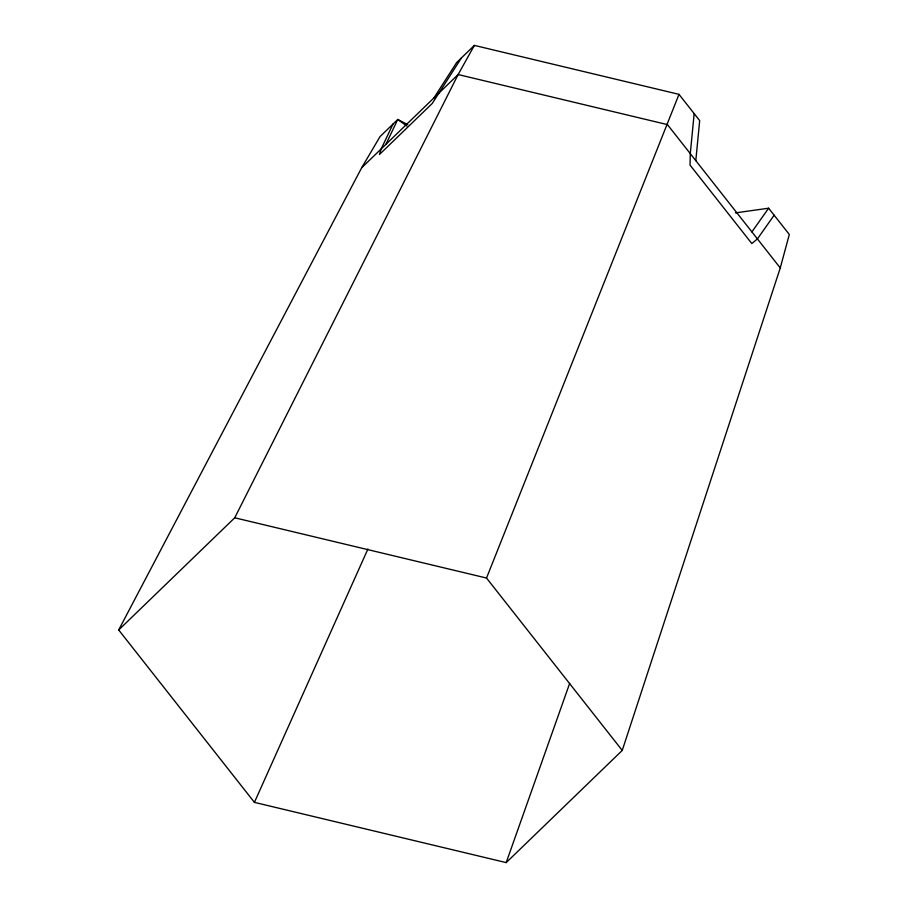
<?xml version="1.0" encoding="UTF-8"?>
<svg xmlns="http://www.w3.org/2000/svg" width="908" height="908" viewBox="0 0 908 908"><rect width="100%" height="100%" fill="white"/><g stroke="black" fill="none" stroke-linecap="round" stroke-linejoin="round"><path stroke-width="1.36" d="M694.166 113.625L690.284 153.645L690.046 165.097L751.824 243.56L757.408 238.917L774.138 215.207M695.8 160.648L699.682 120.628L679.002 94.353L474.385 45.4L456.701 62.493L433.876 97.985M407.783 124.634L397.761 119.47L380.066 136.563L361.656 167.787L118.687 629.959L254.422 802.366L506.199 862.6L622.241 750.428L780.267 267.939L789.313 234.468L768.622 208.204L735.401 212.892M506.199 862.6L569.656 683.429M679.002 94.353L486.518 578.033L622.241 750.428M254.422 802.366L367.933 548.977M393.039 124.021L381.19 148.901L379.476 154.474L432.287 103.421L461.412 57.93M385.911 144.338L397.761 119.47L406.841 126.053M118.687 629.959L234.741 517.787L458.131 74.535L474.385 45.4M751.903 231.903L768.622 208.204M361.656 167.787L458.131 74.535L667.437 124.612L780.267 267.939M234.741 517.787L486.518 578.033"/></g></svg>
